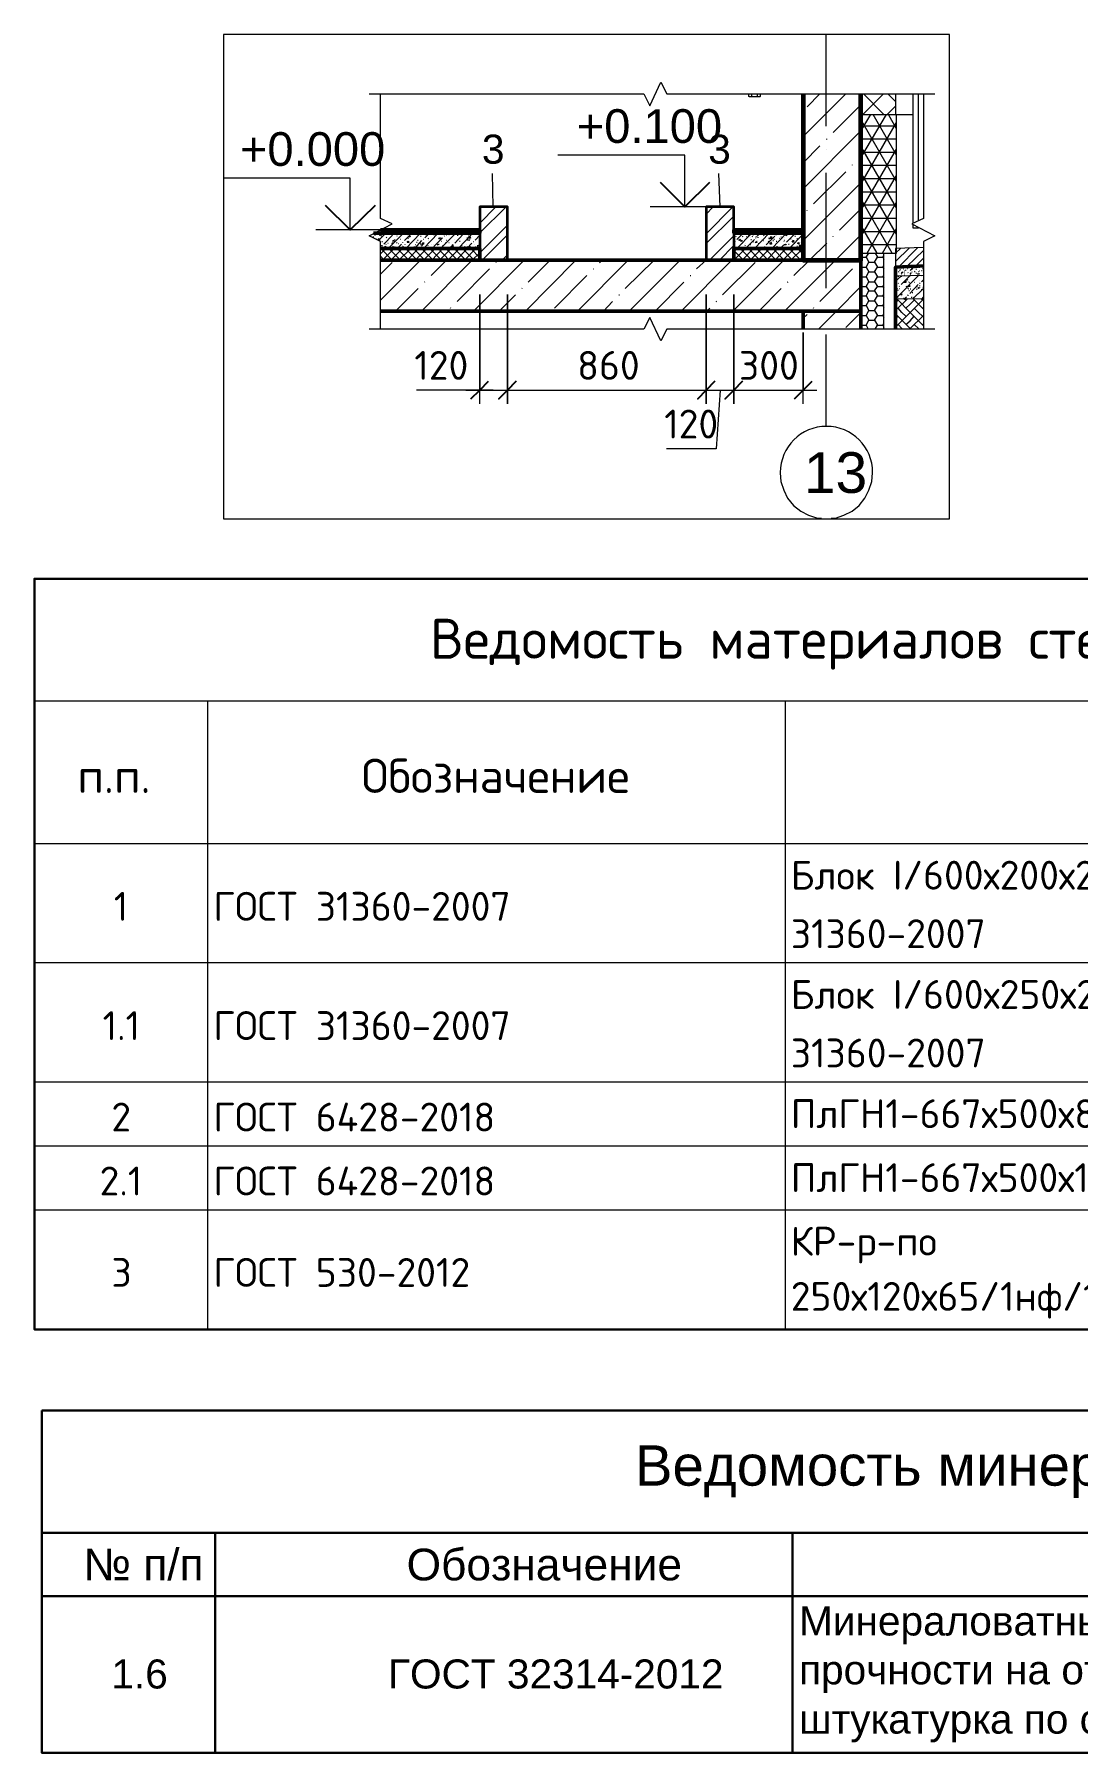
# Model space of a CAD drawing. Header units: millimetres. Extents: x -84737 to 172119, y -43083 to 59399.
# Drawn here: x 43904 to 52939, y -30151 to -15267 of the extents above; entities that cross this region are included whole.
import ezdxf

# ---------------------------------------------------------------- set-up
doc = ezdxf.new("R2010")
doc.units = ezdxf.units.MM
for name, color, linetype in [('PDF _Аннотации', 7, 'Continuous'), ('PDF _Видовые экраны', 7, 'Continuous'), ('PDF _Линии', 7, 'Continuous'), ('PDF _Марки', 7, 'Continuous'), ('PDF _Несущие колонны', 7, 'Continuous'), ('PDF _Оси', 7, 'Continuous'), ('PDF _Перекрытия', 7, 'Continuous'), ('PDF _Размеры-50', 7, 'Continuous'), ('PDF _Стены', 7, 'Continuous'), ('PDF _Текст', 7, 'Continuous'), ('PDF _Электрооборудование', 7, 'Continuous'), ('PDF _Элементы узлов', 7, 'Continuous')]:
    doc.layers.add(name, color=color, linetype=linetype)
doc.layers.add('PDF _Высотные отметки', color=7, linetype='Continuous', true_color=0xffffff)
doc.styles.add('PDF GOSTCommon', font='arial.ttf')
doc.styles.add('PDF ISOCPEUR', font='isocpeur.ttf')

msp = doc.modelspace()

# ---------------------------------------------------------------- linework, layer by layer
at = {"layer": 'PDF _Аннотации', "lineweight": 9}
for points in [[(49539, -16761), (49539, -16312), (48438, -16312)], [(46639, -16960), (46639, -16511), (45547, -16511)], [(49839, -16761), (49238, -16761)], [(46939, -16960), (46343, -16960)]]:
    msp.add_lwpolyline(points, dxfattribs=at)
at = {"layer": 'PDF _Аннотации', "lineweight": 25}
for points in [[(49750, -16549), (49539, -16761), (49327, -16549)], [(46855, -16748), (46639, -16960), (46427, -16748)]]:
    msp.add_lwpolyline(points, dxfattribs=at)
at = {"layer": 'PDF _Видовые экраны', "lineweight": 0}
msp.add_lwpolyline([(45543, -19462), (51829, -19462), (51829, -15267), (45543, -15267)], close=True, dxfattribs=at)
at = {"layer": 'PDF _Высотные отметки', "color": 7, "lineweight": 9}
for points in [[(49818, -16761), (49619, -16761), (49539, -16761)], [(47160, -16960), (46639, -16960)]]:
    msp.add_lwpolyline(points, dxfattribs=at)
at = {"layer": 'PDF _Линии', "lineweight": 30}
for points in [[(43904, -21041), (43904, -19982), (62403, -19982), (62403, -21041), (62403, -26485), (43904, -26485)], [(43968, -27187), (43968, -28246), (62467, -28246), (62467, -27187)]]:
    msp.add_lwpolyline(points, close=True, dxfattribs=at)
at = {"layer": 'PDF _Линии', "lineweight": 9}
for points in [[(43904, -21041), (62403, -21041)], [(45403, -21041), (45403, -22277), (45403, -23310), (45403, -24343), (45403, -24897), (45403, -25452), (45403, -26485)], [(50406, -21041), (50406, -22277), (50406, -23310), (50406, -24343), (50406, -24897), (50406, -25452), (50406, -26485)], [(62403, -22277), (60405, -22277), (58403, -22277), (50406, -22277), (45403, -22277), (43904, -22277)], [(62403, -23310), (60405, -23310), (58403, -23310), (50406, -23310), (45403, -23310), (43904, -23310)], [(62403, -24343), (60405, -24343), (58403, -24343), (50406, -24343), (45403, -24343), (43904, -24343)], [(62403, -24897), (60405, -24897), (58403, -24897), (50406, -24897), (45403, -24897), (43904, -24897)], [(62403, -25452), (60405, -25452), (58403, -25452), (50406, -25452), (45403, -25452), (43904, -25452)]]:
    msp.add_lwpolyline(points, dxfattribs=at)
at = {"layer": 'PDF _Линии', "lineweight": 30}
for points in [[(43968, -28796), (45471, -28796), (50470, -28796), (58466, -28796), (60469, -28796), (62467, -28796), (62467, -30151), (60469, -30151), (58466, -30151), (50470, -30151), (45471, -30151), (43968, -30151), (43968, -28796), (43968, -28246)], [(45471, -28246), (45471, -28796), (45471, -30151)], [(50470, -28246), (50470, -28796), (50470, -30151)]]:
    msp.add_lwpolyline(points, dxfattribs=at)
at = {"layer": 'PDF _Марки', "lineweight": 9}
for points in [[(47879, -16761), (47871, -16473)], [(49843, -16761), (49831, -16473)]]:
    msp.add_lwpolyline(points, dxfattribs=at)
at = {"layer": 'PDF _Несущие колонны', "lineweight": 9}
for points in [[(50563, -16151), (50931, -15783)], [(50597, -15893), (50707, -15783)], [(50821, -16118), (51063, -15876)], [(50563, -16604), (51063, -16101)], [(50766, -16177), (50766, -16173)], [(50563, -16380), (50707, -16232)], [(51046, -16346), (51063, -16325)], [(50652, -16736), (50931, -16456)], [(50991, -16401), (50991, -16397)], [(50563, -17053), (51063, -16554)], [(50597, -16795), (50597, -16791)], [(50876, -16964), (51063, -16778)], [(50618, -17222), (50766, -17074)], [(50821, -17019), (50821, -17015)], [(50842, -17222), (51063, -17002)]]:
    msp.add_lwpolyline(points, dxfattribs=at)
at = {"layer": 'PDF _Несущие колонны', "lineweight": 60}
msp.add_lwpolyline([(50563, -15783), (50563, -17222), (51063, -17222), (51063, -15783)], dxfattribs=at)
at = {"layer": 'PDF _Оси', "lineweight": 9}
for points in [[(50762, -16063), (50762, -15271)], [(50762, -16261), (50762, -16261)], [(50762, -17464), (50762, -16465)], [(50762, -17663), (50762, -17663)], [(50762, -18662), (50762, -17866)], [(50364, -19064), (50368, -19140), (50394, -19216), (50428, -19284), (50478, -19347), (50542, -19398), (50610, -19432), (50686, -19458), (50720, -19458)], [(50804, -19458), (50842, -19458), (50914, -19432), (50986, -19398), (51046, -19347), (51096, -19284), (51130, -19216), (51156, -19140), (51164, -19064)]]:
    msp.add_lwpolyline(points, dxfattribs=at)
msp.add_arc((50764, -19062), 400, 0.0002, 179.9998, dxfattribs=at)
at = {"layer": 'PDF _Перекрытия', "lineweight": 50}
for points in [[(46842, -16990), (47761, -16990), (47761, -16960), (46901, -16960)], [(47761, -17222), (47761, -17121), (46901, -17121)], [(46901, -17663), (51063, -17663), (51063, -17222), (46901, -17222)], [(50563, -17222), (50563, -17121), (49962, -17121), (49962, -17222)], [(51604, -17273), (51363, -17282), (51363, -17819)]]:
    msp.add_lwpolyline(points, dxfattribs=at)
msp.add_lwpolyline([(49962, -16990), (50563, -16990), (50563, -16960), (49962, -16960)], close=True, dxfattribs=at)
at = {"layer": 'PDF _Перекрытия', "lineweight": 9}
for points in [[(46842, -17023), (46842, -17019)], [(46846, -17007), (46851, -17002)], [(46855, -17007), (46872, -16990)], [(46863, -17040), (46863, -17036)], [(46884, -17053), (46948, -16990)], [(46893, -16998), (46897, -16998)], [(46901, -17112), (46906, -17108)], [(46906, -17095), (46910, -17095)], [(46910, -17011), (46914, -17015)], [(46914, -17062), (46918, -17062)], [(46918, -17100), (46918, -17095)], [(46931, -17083), (47007, -17007)], [(46948, -17087), (46952, -17083)], [(46952, -17028), (46956, -17023)], [(46965, -17074), (46969, -17074)], [(46969, -17121), (47100, -16990)], [(47003, -17100), (47003, -17100)], [(47007, -17100), (47011, -17104)], [(47016, -16994), (47020, -16998)], [(47020, -16994), (47024, -16994)], [(47024, -17045), (47028, -17045)], [(47024, -17108), (47028, -17108)], [(47041, -17074), (47045, -17070)], [(47045, -17015), (47045, -17011)], [(47147, -17222), (47045, -17121), (47083, -17083)], [(47058, -17078), (47062, -17078)], [(47071, -17040), (47075, -17040)], [(47092, -17100), (47096, -17100)], [(47096, -17070), (47096, -17066)], [(47096, -17104), (47100, -17104)], [(47109, -17053), (47172, -16990)], [(47113, -17083), (47113, -17087)], [(47122, -17121), (47249, -16990)], [(47134, -17002), (47138, -16998)], [(47134, -17062), (47138, -17057)], [(47138, -17032), (47143, -17032)], [(47155, -17083), (47155, -17083)], [(47189, -16990), (47193, -16994)], [(47193, -17104), (47193, -17108)], [(47198, -17121), (47261, -17053)], [(47202, -17087), (47206, -17087)], [(47215, -17066), (47219, -17066)], [(47223, -17049), (47227, -17049)], [(47223, -17108), (47223, -17108)], [(47249, -17015), (47253, -17015)], [(47249, -17078), (47253, -17078)], [(47249, -17087), (47253, -17087)], [(47257, -17104), (47261, -17108)], [(47274, -17121), (47401, -16990)], [(47274, -17040), (47278, -17040)], [(47282, -16994), (47287, -16998)], [(47287, -17028), (47325, -16990)], [(47287, -17108), (47291, -17112)], [(47295, -17011), (47299, -17011)], [(47312, -17095), (47316, -17091)], [(47316, -17036), (47320, -17032)], [(47316, -17070), (47316, -17070)], [(47320, -17049), (47320, -17049)], [(47346, -17091), (47346, -17091)], [(47363, -17002), (47367, -17002)], [(47363, -17104), (47439, -17028)], [(47363, -17087), (47363, -17087)], [(47380, -16998), (47384, -17002)], [(47384, -17112), (47384, -17117)], [(47405, -17083), (47409, -17083)], [(47409, -17023), (47409, -17023)], [(47422, -17121), (47553, -16990)], [(47422, -17028), (47426, -17032)], [(47426, -17057), (47431, -17057)], [(47439, -17095), (47443, -17095)], [(47452, -17015), (47456, -17011)], [(47464, -17070), (47469, -17070)], [(47469, -16998), (47477, -16990)], [(47490, -16990), (47490, -17002), (47473, -16998), (47481, -16990)], [(47473, -17002), (47477, -17007)], [(47473, -17049), (47477, -17049)], [(47494, -17070), (47498, -17070)], [(47494, -17112), (47494, -17112)], [(47498, -17011), (47498, -17011)], [(47498, -17121), (47515, -17104)], [(47528, -17091), (47528, -17104), (47519, -17104), (47528, -17091), (47532, -17087)], [(47528, -17011), (47528, -17015)], [(47536, -17100), (47536, -17100)], [(47541, -17040), (47541, -17040)], [(47545, -17074), (47617, -16998)], [(47570, -17007), (47570, -17011)], [(47570, -17049), (47570, -17053)], [(47574, -17121), (47701, -16990)], [(47587, -17057), (47591, -17057)], [(47591, -16998), (47591, -16998)], [(47604, -17095), (47608, -17095)], [(47629, -16994), (47634, -16998)], [(47629, -17222), (47727, -17121), (47761, -17083)], [(47629, -17104), (47634, -17104)], [(47638, -17112), (47638, -17117)], [(47651, -17028), (47655, -17028)], [(47651, -17121), (47693, -17074)], [(47651, -17091), (47651, -17091)], [(47663, -17011), (47668, -17011)], [(47672, -17032), (47676, -17036)], [(47676, -17104), (47680, -17104)], [(47680, -17045), (47680, -17045)], [(47697, -17019), (47697, -17019)], [(47706, -17062), (47710, -17062)], [(47718, -17083), (47718, -17083)], [(47723, -17049), (47761, -17007)], [(47723, -17104), (47727, -17108)], [(47740, -17095), (47744, -17095)], [(47748, -16990), (47748, -16990)], [(47748, -16990), (47761, -16994), (47761, -16990)], [(47761, -17015), (47761, -17015)], [(49962, -16994), (49966, -16990)], [(49962, -17222), (50064, -17121), (50140, -17045)], [(49970, -17062), (49975, -17057)], [(49979, -17015), (49979, -17019)], [(49987, -17045), (50042, -16990)], [(49987, -17121), (50119, -16990)], [(49996, -17036), (50000, -17036)], [(50017, -17036), (50017, -17036)], [(50017, -17040), (50017, -17045)], [(50038, -17019), (50042, -17015)], [(50038, -17078), (50038, -17074)], [(50038, -17112), (50042, -17112)], [(50059, -17074), (50059, -17074)], [(50059, -17095), (50064, -17091)], [(50072, -17019), (50076, -17023)], [(50106, -17087), (50110, -17087)], [(50110, -17023), (50110, -17023)], [(50110, -17045), (50114, -17045)], [(50110, -17121), (50123, -17112), (50119, -17121)], [(50119, -17015), (50123, -17019)], [(50127, -17066), (50131, -17062)], [(50131, -17007), (50131, -17002)], [(50140, -17121), (50267, -16990)], [(50152, -16990), (50161, -16994), (50161, -16990)], [(50152, -17019), (50157, -17019)], [(50152, -17032), (50152, -17028)], [(50161, -17057), (50165, -17057)], [(50165, -17015), (50191, -16990)], [(50169, -17023), (50169, -17028)], [(50174, -17078), (50178, -17078)], [(50203, -17049), (50208, -17049)], [(50216, -17053), (50220, -17053)], [(50216, -17112), (50216, -17112)], [(50220, -16994), (50220, -16994)], [(50220, -17011), (50224, -17007)], [(50224, -16998), (50224, -17002)], [(50229, -17108), (50229, -17104)], [(50241, -17091), (50318, -17015)], [(50263, -17028), (50267, -17032)], [(50267, -17036), (50267, -17040)], [(50284, -17066), (50288, -17066)], [(50292, -17121), (50419, -16990)], [(50301, -17053), (50305, -17053)], [(50309, -17040), (50313, -17040)], [(50309, -17100), (50309, -17100)], [(50330, -16994), (50335, -16994)], [(50330, -17007), (50330, -17002)], [(50330, -17057), (50335, -17057)], [(50335, -17100), (50335, -17104)], [(50356, -17032), (50360, -17036)], [(50364, -17121), (50394, -17091)], [(50368, -17019), (50373, -17023)], [(50394, -17057), (50398, -17057)], [(50398, -17049), (50402, -17049)], [(50398, -17087), (50402, -17087)], [(50402, -17028), (50402, -17028)], [(50406, -17078), (50406, -17078)], [(50419, -17066), (50495, -16990)], [(50436, -17083), (50440, -17083)], [(50542, -17222), (50440, -17121), (50563, -16998)], [(50453, -17036), (50457, -17040)], [(50461, -17104), (50466, -17104)], [(50474, -17002), (50474, -17007)], [(50487, -17074), (50491, -17074)], [(50491, -17015), (50495, -17015)], [(50491, -17062), (50491, -17062)], [(50508, -17036), (50512, -17036)], [(50508, -17100), (50512, -17100)], [(50517, -17121), (50563, -17074)], [(50542, -17066), (50542, -17066)], [(50546, -17040), (50550, -17045)], [(50555, -17028), (50559, -17028)], [(46901, -17167), (46948, -17121)], [(46935, -17222), (46901, -17189)], [(46901, -17570), (47249, -17222)], [(46901, -17345), (47003, -17244)], [(46906, -17117), (46906, -17121), (47003, -17222)], [(46918, -17222), (47020, -17121)], [(47075, -17222), (46973, -17121)], [(46978, -17117), (46982, -17117)], [(46990, -17222), (47092, -17121)], [(47062, -17222), (47164, -17121)], [(47219, -17222), (47117, -17121)], [(47134, -17121), (47134, -17117)], [(47134, -17222), (47232, -17121)], [(47287, -17222), (47189, -17121)], [(47202, -17222), (47304, -17121)], [(47359, -17222), (47257, -17121)], [(47257, -17663), (47697, -17222), (47761, -17159)], [(47274, -17222), (47376, -17121)], [(47431, -17222), (47329, -17121)], [(47342, -17354), (47473, -17222)], [(47346, -17222), (47443, -17121)], [(47350, -17117), (47350, -17117)], [(47498, -17222), (47401, -17121)], [(47414, -17222), (47515, -17121)], [(47570, -17222), (47469, -17121)], [(47477, -17117), (47477, -17121)], [(47486, -17222), (47587, -17121)], [(47642, -17222), (47541, -17121)], [(47558, -17222), (47655, -17121)], [(47587, -17117), (47587, -17117)], [(47714, -17222), (47613, -17121)], [(47761, -17201), (47685, -17121)], [(47706, -17663), (48146, -17222)], [(47761, -17129), (47752, -17121)], [(47900, -17244), (47905, -17239)], [(48159, -17663), (48595, -17222)], [(48180, -17413), (48370, -17222)], [(48607, -17663), (49048, -17222)], [(48798, -17244), (48823, -17222)], [(49022, -17468), (49272, -17222)], [(49056, -17663), (49496, -17222)], [(49505, -17663), (49945, -17222)], [(49640, -17299), (49721, -17222)], [(49865, -17523), (50148, -17244)], [(49954, -17663), (50394, -17222)], [(49962, -17150), (49992, -17121)], [(50047, -17222), (49962, -17138)], [(49975, -17222), (49962, -17210)], [(50119, -17222), (50017, -17121)], [(50034, -17222), (50131, -17121)], [(50186, -17222), (50089, -17121)], [(50102, -17222), (50203, -17121)], [(50110, -17121), (50110, -17121)], [(50131, -17117), (50136, -17117)], [(50258, -17222), (50157, -17121)], [(50174, -17222), (50275, -17121)], [(50229, -17117), (50229, -17121), (50330, -17222)], [(50246, -17222), (50343, -17121)], [(50398, -17222), (50301, -17121)], [(50318, -17222), (50415, -17121)], [(50470, -17222), (50373, -17121)], [(50385, -17222), (50487, -17121)], [(50402, -17663), (50842, -17222)], [(50457, -17222), (50559, -17121)], [(50483, -17354), (50618, -17222)], [(50563, -17172), (50512, -17121)], [(50529, -17222), (50563, -17189)], [(51046, -17244), (51046, -17239)], [(51363, -17235), (51482, -17117)], [(51363, -17163), (51406, -17121)], [(51389, -17282), (51554, -17117)], [(51461, -17277), (51604, -17138)], [(51532, -17277), (51604, -17205)], [(47282, -17413), (47287, -17409)], [(47566, -17582), (47845, -17299)], [(48408, -17637), (48688, -17354)], [(48743, -17299), (48747, -17299)], [(49280, -17663), (49530, -17413)], [(49585, -17354), (49589, -17354)], [(50428, -17413), (50432, -17409)], [(50707, -17582), (50991, -17299)], [(51363, -17557), (51562, -17354)], [(51363, -17404), (51410, -17362)], [(51367, -17375), (51372, -17375)], [(51376, -17341), (51376, -17341)], [(51389, -17290), (51393, -17286)], [(51389, -17324), (51393, -17320)], [(51389, -17320), (51389, -17320)], [(51389, -17358), (51389, -17354)], [(51389, -17366), (51389, -17362)], [(51393, -17282), (51393, -17282)], [(51393, -17282), (51401, -17282)], [(51397, -17311), (51401, -17316)], [(51401, -17282), (51401, -17282)], [(51401, -17303), (51406, -17303)], [(51401, -17337), (51401, -17337)], [(51410, -17341), (51414, -17341)], [(51410, -17434), (51486, -17358), (51490, -17358)], [(51414, -17362), (51418, -17362)], [(51427, -17299), (51431, -17299)], [(51439, -17282), (51444, -17282)], [(51439, -17316), (51444, -17316)], [(51439, -17332), (51444, -17332)], [(51439, -17349), (51444, -17349)], [(51448, -17307), (51448, -17311)], [(51452, -17316), (51452, -17316)], [(51465, -17294), (51469, -17294)], [(51469, -17328), (51473, -17332)], [(51477, -17413), (51477, -17409)], [(51490, -17311), (51494, -17307)], [(51490, -17345), (51494, -17341)], [(51494, -17277), (51494, -17277)], [(51503, -17324), (51507, -17324)], [(51507, -17299), (51507, -17299)], [(51507, -17320), (51507, -17320)], [(51524, -17413), (51528, -17413)], [(51528, -17286), (51532, -17286)], [(51532, -17324), (51528, -17320), (51532, -17320)], [(51541, -17358), (51541, -17358)], [(51545, -17282), (51549, -17282)], [(51545, -17303), (51545, -17299)], [(51545, -17337), (51545, -17332)], [(51554, -17282), (51558, -17282)], [(51558, -17320), (51562, -17320)], [(51566, -17286), (51566, -17290)], [(51566, -17316), (51571, -17316)], [(51566, -17400), (51566, -17400)], [(51583, -17362), (51583, -17362)], [(51588, -17311), (51592, -17311)], [(51588, -17409), (51604, -17392)], [(51592, -17277), (51596, -17277)], [(51592, -17404), (51596, -17404)], [(51596, -17294), (51600, -17294)], [(51596, -17328), (51596, -17328)], [(51600, -17282), (51604, -17282)], [(47033, -17663), (47227, -17468)], [(47930, -17663), (48070, -17523)], [(48125, -17468), (48129, -17464)], [(48967, -17523), (48971, -17523)], [(50178, -17663), (50373, -17468)], [(50851, -17663), (51063, -17451)], [(51363, -17481), (51380, -17464)], [(51363, -17481), (51363, -17481)], [(51363, -17658), (51465, -17557)], [(51363, -17802), (51490, -17675), (51604, -17561)], [(51367, -17434), (51372, -17434)], [(51604, -17790), (51490, -17675), (51376, -17561)], [(51380, -17544), (51384, -17540)], [(51384, -17426), (51389, -17421)], [(51384, -17485), (51384, -17481)], [(51389, -17561), (51389, -17557)], [(51393, -17451), (51397, -17447)], [(51393, -17468), (51397, -17468)], [(51406, -17519), (51406, -17519)], [(51418, -17540), (51418, -17540)], [(51431, -17553), (51435, -17553)], [(51435, -17489), (51435, -17489)], [(51435, -17561), (51456, -17540)], [(51452, -17570), (51444, -17561)], [(51452, -17447), (51456, -17451)], [(51465, -17459), (51469, -17464)], [(51469, -17527), (51473, -17523)], [(51473, -17472), (51477, -17468)], [(51473, -17531), (51473, -17527)], [(51477, -17485), (51482, -17485)], [(51482, -17417), (51486, -17417)], [(51486, -17510), (51558, -17434)], [(51490, -17472), (51494, -17472)], [(51499, -17544), (51503, -17544)], [(51507, -17502), (51511, -17502)], [(51511, -17557), (51604, -17468)], [(51511, -17544), (51516, -17544)], [(51604, -17646), (51516, -17557)], [(51545, -17451), (51549, -17455)], [(51545, -17476), (51549, -17472)], [(51562, -17459), (51566, -17459)], [(51562, -17519), (51562, -17519)], [(51571, -17421), (51575, -17421)], [(51571, -17443), (51571, -17447)], [(51583, -17476), (51588, -17476)], [(51596, -17570), (51583, -17557)], [(51592, -17557), (51604, -17544)], [(47507, -17637), (47511, -17633)], [(48832, -17663), (48912, -17582)], [(49729, -17663), (49755, -17637)], [(49810, -17582), (49814, -17578)], [(50652, -17637), (50656, -17633)], [(51363, -17591), (51384, -17570)], [(51494, -17819), (51490, -17815), (51363, -17688)], [(51363, -17730), (51384, -17709)], [(51452, -17709), (51418, -17675), (51384, -17637)], [(51452, -17637), (51490, -17603), (51524, -17570)], [(51452, -17781), (51490, -17747), (51524, -17709)], [(51486, -17819), (51490, -17815), (51604, -17701)], [(51596, -17709), (51562, -17675), (51524, -17637)], [(51596, -17637), (51604, -17633)], [(51422, -17819), (51418, -17815), (51384, -17781)], [(51562, -17819), (51562, -17815), (51524, -17781)], [(51596, -17781), (51604, -17773)]]:
    msp.add_lwpolyline(points, dxfattribs=at)
for points in [[(46889, -17036), (46893, -17049), (46880, -17049)], [(46906, -17002), (46901, -17011), (46893, -17007)], [(46944, -17117), (46927, -17112), (46944, -17100)], [(47011, -17070), (47007, -17083), (46999, -17078)], [(47016, -17049), (47020, -17057), (47007, -17057)], [(47143, -17057), (47147, -17070), (47134, -17070)], [(47160, -17015), (47155, -17023), (47147, -17019)], [(47265, -17087), (47261, -17095), (47253, -17091)], [(47274, -17070), (47274, -17083), (47265, -17083)], [(47401, -17083), (47401, -17091), (47392, -17091)], [(47418, -17028), (47414, -17040), (47405, -17032)], [(47524, -17100), (47519, -17112), (47511, -17104)], [(47655, -17104), (47655, -17117), (47646, -17112)], [(47672, -17045), (47668, -17053), (47659, -17049)], [(47680, -17032), (47663, -17028), (47676, -17015)], [(50017, -17040), (50013, -17053), (50004, -17049)], [(50030, -17049), (50030, -17062), (50021, -17057)], [(50102, -17007), (50085, -17007), (50097, -16990)], [(50157, -17062), (50161, -17070), (50148, -17070)], [(50271, -17057), (50267, -17066), (50258, -17062)], [(50288, -17036), (50275, -17036), (50288, -17019)], [(50284, -17070), (50288, -17083), (50275, -17083)], [(50411, -17083), (50415, -17091), (50402, -17091)], [(50419, -16998), (50419, -17011), (50406, -17002)], [(50478, -17066), (50466, -17066), (50478, -17049)], [(50525, -17070), (50525, -17083), (50512, -17074)], [(50538, -17091), (50542, -17104), (50529, -17104)], [(51418, -17332), (51414, -17337), (51410, -17337)], [(51422, -17324), (51422, -17332), (51414, -17332)], [(51435, -17417), (51452, -17400), (51452, -17417)], [(51465, -17387), (51461, -17396), (51452, -17392)], [(51494, -17332), (51494, -17337), (51490, -17337)], [(51503, -17299), (51499, -17307), (51494, -17303)], [(51511, -17299), (51503, -17299), (51507, -17290)], [(51562, -17341), (51562, -17345), (51554, -17341)], [(51566, -17337), (51566, -17345), (51562, -17345)], [(51418, -17514), (51414, -17527), (51406, -17519)], [(51482, -17438), (51486, -17451), (51473, -17451)], [(51571, -17459), (51566, -17468), (51558, -17464)], [(51604, -17459), (51600, -17459)]]:
    msp.add_lwpolyline(points, close=True, dxfattribs=at)
at = {"layer": 'PDF _Перекрытия', "lineweight": 35}
for points in [[(49962, -16990), (49962, -17121)], [(50563, -17121), (50563, -16990)]]:
    msp.add_lwpolyline(points, dxfattribs=at)
at = {"layer": 'PDF _Перекрытия', "lineweight": 20}
for points in [[(51604, -17112), (51363, -17121), (51363, -17282)], [(46901, -17121), (47761, -17121)], [(49962, -17121), (50563, -17121)], [(51604, -17354), (51363, -17362)], [(51604, -17557), (51363, -17561)]]:
    msp.add_lwpolyline(points, dxfattribs=at)
at = {"layer": 'PDF _Размеры-50', "lineweight": 9}
for points in [[(47642, -18348), (48002, -18348), (49721, -18348), (49962, -18348), (49962, -17519), (49962, -18467), (49962, -17519), (49962, -18348), (50682, -18348)], [(47761, -18467), (47761, -17519), (47761, -18348)], [(50563, -18467), (50563, -17849), (50563, -18348)], [(47879, -18348), (47646, -18348), (47215, -18348)], [(49843, -18348), (49810, -18856), (49378, -18856)]]:
    msp.add_lwpolyline(points, dxfattribs=at)
for points in [[(48002, -18348), (48002, -17519), (48002, -18467), (48002, -17519)], [(49721, -18348), (49721, -17519), (49721, -18467), (49721, -17519)]]:
    msp.add_lwpolyline(points, close=True, dxfattribs=at)
at = {"layer": 'PDF _Размеры-50', "lineweight": 25}
for points in [[(47685, -18425), (47761, -18348), (47837, -18272)], [(50487, -18425), (50563, -18348), (50639, -18272)]]:
    msp.add_lwpolyline(points, dxfattribs=at)
for points in [[(48078, -18272), (48002, -18348), (47926, -18425), (48002, -18348)], [(49797, -18272), (49721, -18348), (49649, -18425), (49721, -18348)], [(50038, -18272), (49962, -18348), (49886, -18425), (49962, -18348)]]:
    msp.add_lwpolyline(points, close=True, dxfattribs=at)
at = {"layer": 'PDF _Стены', "lineweight": 20}
for points in [[(50550, -15783), (50550, -16960)], [(50563, -16960), (50563, -15783)], [(51063, -15783), (51063, -17222)], [(51363, -15783), (51363, -15961)], [(51511, -15783), (51511, -16905)], [(51562, -16880), (51562, -15783)], [(51063, -17163), (51372, -17163), (51372, -15961)], [(51063, -15961), (51511, -15961)], [(51071, -17163), (51071, -15961)], [(51511, -16918), (51511, -16943), (51562, -16943)], [(51262, -17819), (51262, -17163)]]:
    msp.add_lwpolyline(points, dxfattribs=at)
at = {"layer": 'PDF _Стены', "lineweight": 9}
for points in [[(50550, -15893), (50563, -15893)], [(51080, -15961), (51257, -15783)], [(51262, -15961), (51084, -15783)], [(51291, -15961), (51363, -15889)], [(51363, -15847), (51295, -15783)], [(50559, -15961), (50550, -15948)], [(51071, -16092), (51147, -15961)], [(51071, -16321), (51283, -15961)], [(51372, -16541), (51071, -16020)], [(51071, -16549), (51372, -16029)], [(51071, -16058), (51372, -16058)], [(51372, -16312), (51168, -15961)], [(51372, -16084), (51300, -15961)], [(50550, -16198), (50563, -16198)], [(51071, -16173), (51372, -16173)], [(51372, -16769), (51071, -16249)], [(51071, -16778), (51372, -16261)], [(51071, -16287), (51372, -16287)], [(51071, -16401), (51372, -16401)], [(51372, -16998), (51071, -16477)], [(51071, -17007), (51372, -16490)], [(51071, -16515), (51372, -16515)], [(50550, -16604), (50563, -16604)], [(51071, -16630), (51372, -16630)], [(47761, -16901), (47900, -16761)], [(47761, -16985), (47989, -16761)], [(49721, -16994), (49954, -16761)], [(49721, -16824), (49784, -16761)], [(51334, -17163), (51071, -16706)], [(51071, -16744), (51372, -16744)], [(51118, -17163), (51372, -16719)], [(47761, -17159), (48002, -16918)], [(49721, -17078), (49962, -16841)], [(51071, -16858), (51372, -16858)], [(51202, -17163), (51071, -16935)], [(51249, -17163), (51372, -16947)], [(47782, -17222), (48002, -17002)], [(49750, -17222), (49962, -17011)], [(49839, -17222), (49962, -17095)], [(51071, -16973), (51372, -16973)], [(51071, -17087), (51372, -17087)], [(47955, -17222), (48002, -17176)], [(51063, -17197), (51109, -17197), (51130, -17239), (51181, -17239), (51207, -17197)], [(51109, -17197), (51130, -17163)], [(51109, -17282), (51130, -17239)], [(51181, -17239), (51207, -17282), (51253, -17282), (51262, -17299)], [(51185, -17163), (51207, -17197), (51253, -17197), (51262, -17214)], [(51253, -17197), (51262, -17180)], [(51253, -17282), (51262, -17265)], [(51063, -17282), (51109, -17282), (51130, -17324), (51181, -17324), (51207, -17282)], [(51063, -17366), (51109, -17366), (51130, -17409), (51181, -17409), (51207, -17366)], [(51109, -17366), (51130, -17324)], [(51109, -17451), (51130, -17409)], [(51181, -17324), (51207, -17366), (51253, -17366), (51262, -17379)], [(51181, -17409), (51207, -17451), (51253, -17451), (51262, -17464)], [(51253, -17366), (51262, -17349)], [(51063, -17451), (51109, -17451), (51130, -17489), (51181, -17489), (51207, -17451)], [(51063, -17531), (51109, -17531), (51130, -17574), (51181, -17574), (51207, -17531)], [(51109, -17531), (51130, -17489)], [(51181, -17489), (51207, -17531), (51253, -17531), (51262, -17548)], [(51253, -17451), (51262, -17434)], [(51253, -17531), (51262, -17519)], [(50563, -17726), (50597, -17692)], [(50694, -17819), (50851, -17663)], [(50931, -17807), (51063, -17675)], [(51063, -17616), (51109, -17616), (51130, -17658), (51181, -17658), (51207, -17616)], [(51063, -17701), (51109, -17701), (51130, -17743), (51181, -17743), (51207, -17701)], [(51109, -17616), (51130, -17574)], [(51109, -17701), (51130, -17658)], [(51181, -17574), (51207, -17616), (51253, -17616), (51262, -17633)], [(51181, -17658), (51207, -17701), (51253, -17701), (51262, -17718)], [(51253, -17616), (51262, -17599)], [(51253, -17701), (51262, -17684)], [(51063, -17785), (51109, -17785), (51126, -17819)], [(51109, -17785), (51130, -17743)], [(51181, -17743), (51207, -17785), (51253, -17785), (51262, -17802)], [(51185, -17819), (51207, -17785)], [(51253, -17785), (51262, -17768)]]:
    msp.add_lwpolyline(points, dxfattribs=at)
at = {"layer": 'PDF _Стены', "lineweight": 35}
for points in [[(48002, -17222), (48002, -16761), (47761, -16761), (47761, -17121)], [(49962, -16960), (49962, -16761), (49721, -16761), (49721, -17222)]]:
    msp.add_lwpolyline(points, dxfattribs=at)
at = {"layer": 'PDF _Стены', "lineweight": 50}
for points in [[(50563, -17663), (50563, -17819)], [(51063, -17819), (51063, -17663)]]:
    msp.add_lwpolyline(points, dxfattribs=at)
at = {"layer": 'PDF _Электрооборудование', "lineweight": 9}
for points in [[(50191, -15783), (50191, -15804), (50186, -15809), (50165, -15809), (50119, -15809), (50097, -15809), (50093, -15804), (50093, -15783)], [(50119, -15809), (50119, -15783)], [(50165, -15783), (50165, -15809)]]:
    msp.add_lwpolyline(points, dxfattribs=at)
at = {"layer": 'PDF _Элементы узлов', "lineweight": 9}
for points in [[(46804, -15783), (49183, -15783), (49234, -15885), (49331, -15682), (49382, -15783), (51702, -15783)], [(46901, -17819), (46901, -17062), (46804, -17011), (47003, -16909), (46901, -16863), (46901, -15783)], [(51604, -15783), (51604, -16863), (51503, -16909), (51702, -17011), (51604, -17062), (51604, -17819)], [(51702, -17819), (49382, -17819), (49331, -17921), (49234, -17718), (49183, -17819), (46804, -17819)]]:
    msp.add_lwpolyline(points, dxfattribs=at)

# ---------------------------------------------------------------- texts
at = {"layer": 'PDF _Текст', "attachment_point": 4}
for s, insert, char_height, style in [('+0.100', (48601, -16063), 292.1, 'PDF GOSTCommon'), ('+0.000', (45684, -16262), 292.1, 'PDF GOSTCommon'), ('3', (47780, -16263), 252, 'PDF GOSTCommon'), ('3', (49740, -16263), 252, 'PDF GOSTCommon'), ('120', (47195, -18134), 250.2, 'PDF ISOCPEUR'), ('860', (48605, -18134), 250.2, 'PDF ISOCPEUR'), ('300', (50006, -18134), 250.2, 'PDF ISOCPEUR'), ('120', (49359, -18642), 250.2, 'PDF ISOCPEUR'), ('13', (50569, -19065), 352.6, 'PDF GOSTCommon'), ('Ведомость материалов стен и перегородок 1 этажа', (47331, -20549), 346.32, 'PDF ISOCPEUR'), (' п.п.', (44088, -21689), 296.8, 'PDF ISOCPEUR'), ('Обозначение', (46738, -21689), 296.84, 'PDF ISOCPEUR'), ('Блок I/600х200х250/D600/В3,5/F25 ГОСТ', (50455, -22579), 249.99, 'PDF ISOCPEUR'), ('1', (44592, -22820), 250, 'PDF ISOCPEUR'), ('ГОСТ 31360-2007', (45455, -22820), 249.99, 'PDF ISOCPEUR'), ('31360-2007', (50455, -23057), 250, 'PDF ISOCPEUR'), ('Блок I/600х250х250/D600/В3,5/F25 ГОСТ', (50455, -23612), 249.99, 'PDF ISOCPEUR'), ('1.1', (44495, -23853), 250, 'PDF ISOCPEUR'), ('ГОСТ 31360-2007', (45455, -23853), 249.99, 'PDF ISOCPEUR'), ('31360-2007', (50455, -24090), 250, 'PDF ISOCPEUR'), ('2', (44571, -24645), 250, 'PDF ISOCPEUR'), ('ГОСТ 6428-2018', (45455, -24645), 249.99, 'PDF ISOCPEUR'), ('ПлГН1-667х500х80, полн, А, M/ГОСТ 6428-2018', (50455, -24645), 249.99, 'PDF ISOCPEUR'), ('2.1', (44469, -25199), 250, 'PDF ISOCPEUR'), ('ГОСТ 6428-2018', (45455, -25199), 249.99, 'PDF ISOCPEUR'), ('ПлГН1-667х500х100, полн, А, M/ГОСТ 6428-2018', (50455, -25199), 249.99, 'PDF ISOCPEUR'), ('КР-р-по', (50455, -25754), 250, 'PDF ISOCPEUR'), ('3', (44571, -25991), 250, 'PDF ISOCPEUR'), ('ГОСТ 530-2012', (45455, -25991), 249.99, 'PDF ISOCPEUR'), ('250х120х65/1нф/100/2,0/50/ГОСТ530-2012', (50455, -26232), 249.99, 'PDF ISOCPEUR'), ('Ведомость минераловатного утеплителя 1 этаж', (49105, -27716), 349.57, 'PDF GOSTCommon'), ('№ п/п', (44329, -28523), 274.7, 'PDF GOSTCommon'), ('Обозначение', (47128, -28523), 274.66, 'PDF GOSTCommon'), ('Минераловатный утеплитель (ρ=110-130 кг/м³ , предел', (50527, -29048), 251.58, 'PDF GOSTCommon'), ('прочности на отрыв не менее 15 кПа, λ=0,041 Вт/м°С) -150 мм,', (50527, -29471), 251.58, 'PDF GOSTCommon'), ('1.6', (44571, -29471), 251.6, 'PDF GOSTCommon'), ('ГОСТ 32314-2012', (46967, -29471), 251.58, 'PDF GOSTCommon'), ('штукатурка по сетке - 10 мм', (50527, -29898), 251.58, 'PDF GOSTCommon')]:
    msp.add_mtext(s, dxfattribs=dict(at, insert=insert, char_height=char_height, style=style))

doc.saveas('drawing.dxf')
